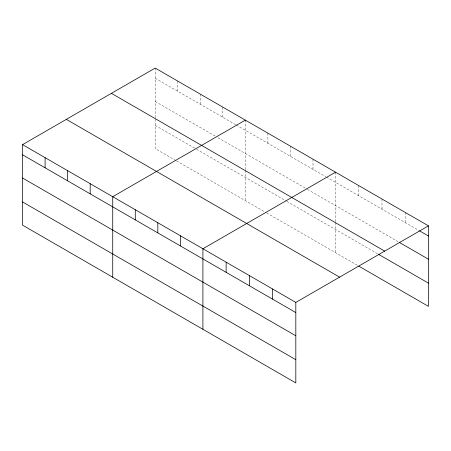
<?xml version="1.0" encoding="UTF-8"?>
<svg xmlns="http://www.w3.org/2000/svg" width="451" height="451" viewBox="0 0 451 451"><rect width="100%" height="100%" fill="white"/><g stroke="black" fill="none" stroke-linecap="round" stroke-linejoin="round"><path stroke-width="0.34" stroke-dasharray="2.25 1.69" d="M155.178 78.226L235.608 124.662M236.217 125.017L325.785 176.73M326.394 177.08L418.923 230.5M155.178 101.447L215.499 136.275M217.934 137.679L306.9 189.042M307.509 189.392L398.075 241.68M155.178 125.367L195.999 148.937M196.608 149.292L286.182 201.005M286.791 201.355L377.825 253.913M175.89 160.55L155.178 148.588L155.178 118.331M176.504 160.9L266.073 212.613M266.682 212.962L358.765 266.129M405.223 212.432L405.223 222.591M381.991 199.021L381.991 209.179M358.765 185.609L358.765 195.768M335.538 172.197L335.538 221.757M335.538 222.461L335.538 252.718M312.994 159.186L312.994 169.339M290.444 146.169L290.444 156.322M267.9 133.152L267.9 143.305M245.355 120.135L245.355 169.694M245.355 170.399L245.355 200.65M222.811 107.118L222.811 117.277M200.267 94.101L200.267 104.26M177.722 81.084L177.722 91.243M155.178 68.067L155.178 117.626"/><path stroke-width="0.68" d="M295.822 335.792L295.822 302.412L22.55 144.641L22.55 225.156L295.822 382.933L295.822 335.792L22.55 178.015M358.765 266.129L428.45 306.359L428.45 225.844L155.178 68.067L22.55 144.641M245.355 120.135L112.733 196.704L112.733 277.224M335.538 172.197L202.911 248.772L202.911 329.286M295.822 302.412L428.45 225.844M419.515 230.844L428.45 235.997M399.265 242.367L428.45 259.218M111.408 93.34L384.686 251.111M378.417 254.257L428.45 283.143M66.314 119.374L339.592 277.145M22.55 154.794L295.822 312.571M22.55 201.941L295.822 359.712M272.596 289.001L272.596 299.16M249.369 275.589L249.369 285.748M226.137 262.183L226.137 272.336M180.366 235.755L180.366 245.913M157.822 222.738L157.822 232.896M135.277 209.721L135.277 219.879M90.183 183.687L90.183 193.845M67.639 170.67L67.639 180.828M45.094 157.658L45.094 167.811"/></g></svg>
